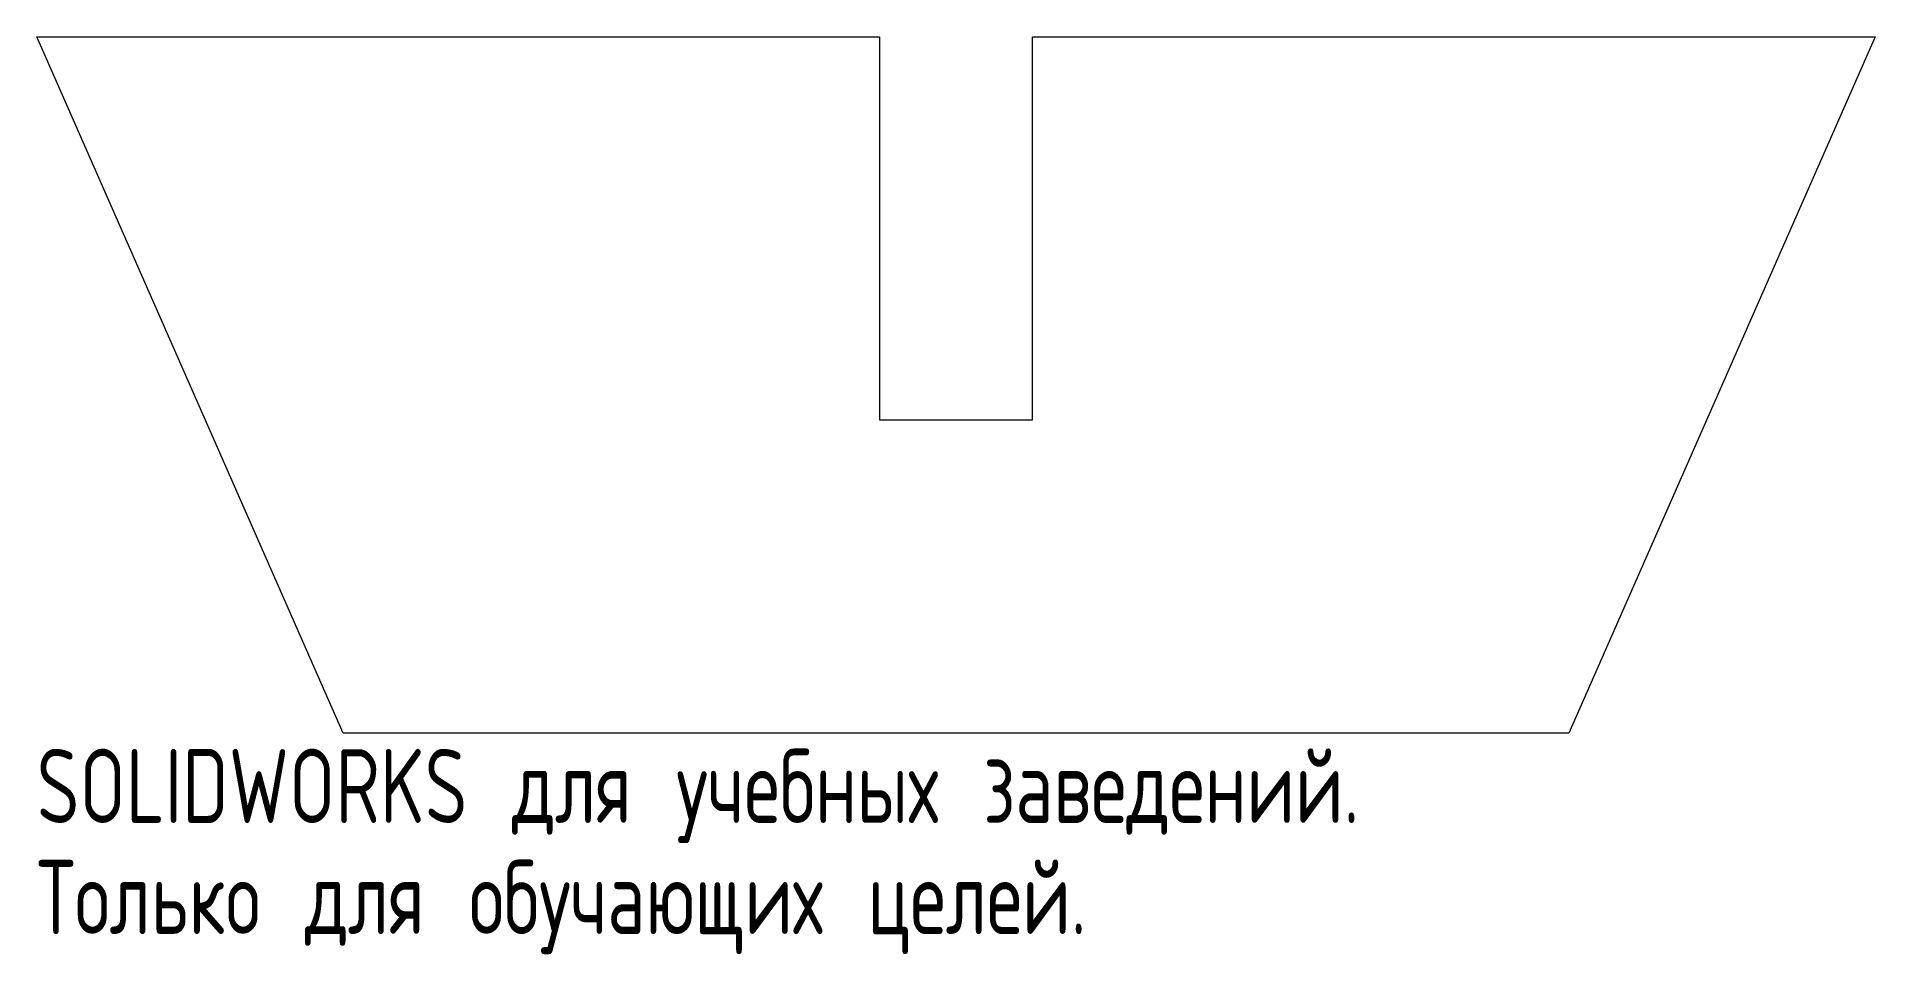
# Model space of a CAD drawing. Header units: millimetres. Extents: x -60 to 60, y -60 to 0.
import ezdxf

# ---------------------------------------------------------------- set-up
doc = ezdxf.new("R2010")
doc.units = ezdxf.units.MM
doc.styles.add('SLDTEXTSTYLE0', font='TXT', dxfattribs={"width": 0.7, "bigfont": 'bigfont'})

msp = doc.modelspace()

# ---------------------------------------------------------------- linework, layer by layer
at = {"color": 7, "linetype": 'Continuous', "lineweight": 15}
for p, q in [((-60, 0), (-5, 0)), ((-40, -45.46), (-60, 0)), ((-5, 0), (-5, -25)), ((5, 0), (60, 0)), ((5, -25), (5, 0)), ((60, 0), (40, -45.46)), ((-5, -25), (5, -25)), ((40, -45.46), (-40, -45.46))]:
    msp.add_line(p, q, dxfattribs=at)

# ---------------------------------------------------------------- texts
at = {"color": 7, "linetype": 'Continuous', "char_height": 4.83362, "attachment_point": 1, "style": 'SLDTEXTSTYLE0'}
for s, insert in [('SOLIDWORKS \\M+18474\\M+1847C\\M+18491 \\M+18485\\M+18489\\M+18475\\M+18471\\M+1847E\\M+1848D\\M+18487 \\M+18478\\M+18470\\M+18472\\M+18475\\M+18474\\M+18475\\M+1847E\\M+18479\\M+1847A.', (-60, -46.48)), ('\\M+18453\\M+18480\\M+1847C\\M+1848E\\M+1847B\\M+18480 \\M+18474\\M+1847C\\M+18491 \\M+18480\\M+18471\\M+18485\\M+18489\\M+18470\\M+18490\\M+1848B\\M+18479\\M+18487 \\M+18488\\M+18475\\M+1847C\\M+18475\\M+1847A.', (-60, -53.73))]:
    msp.add_mtext(s, dxfattribs=dict(at, insert=insert))

doc.saveas('drawing.dxf')
